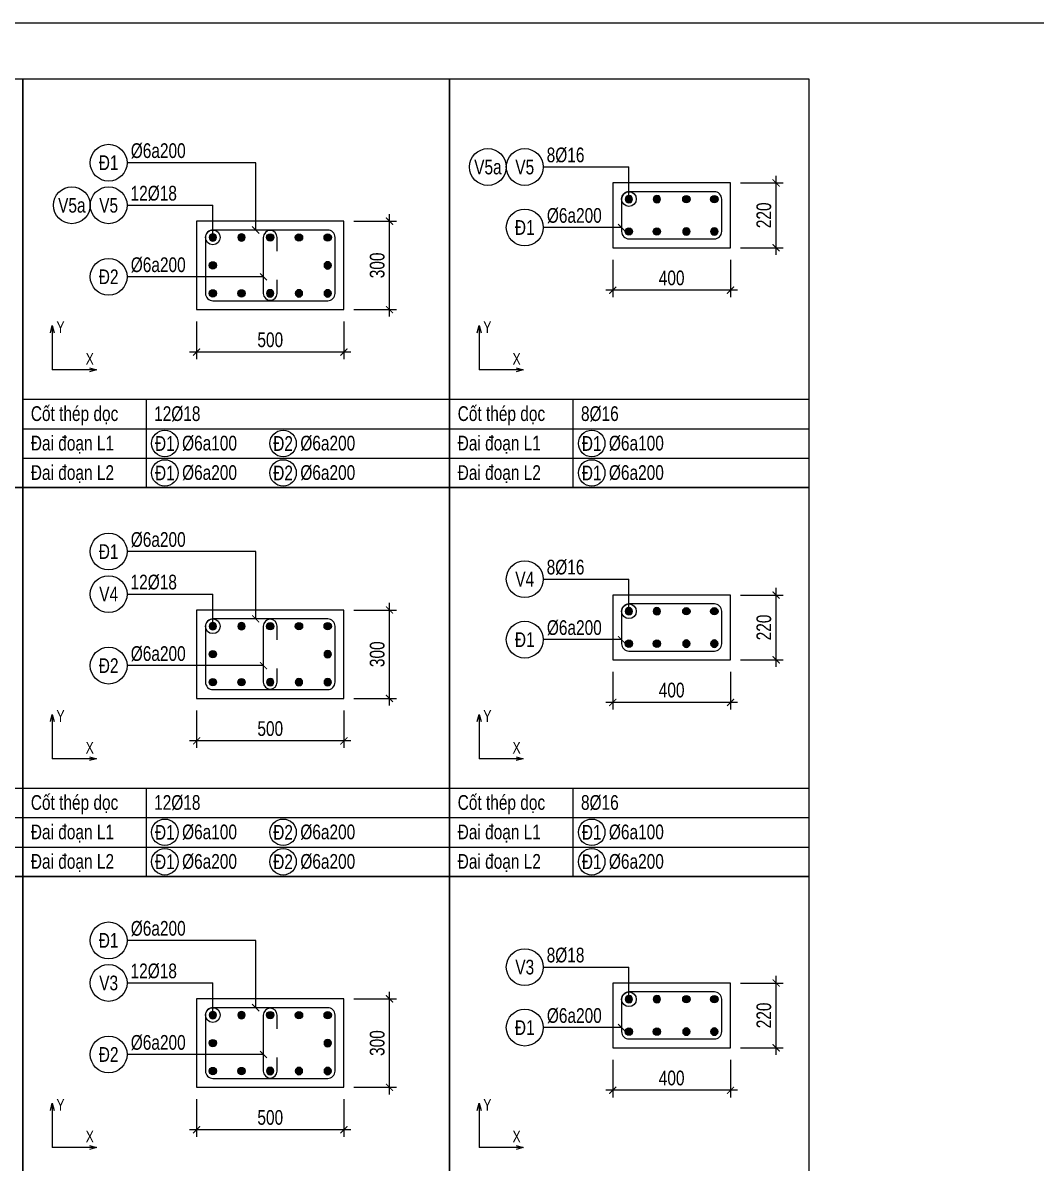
# Model space of a CAD drawing. Extents: x -165145 to 691808, y -202842 to 311040.
# Drawn here: x 347993 to 351434, y -45429 to -41558 of the extents above; entities that cross this region are included whole.
import ezdxf
from ezdxf.enums import TextEntityAlignment as Align

# ---------------------------------------------------------------- set-up
doc = ezdxf.new("R2010")
doc.units = 0
doc.header["$LTSCALE"] = 10
doc.header["$MEASUREMENT"] = 0
doc.layers.get('0').update_dxf_attribs({"linetype": 'CONTINUOUS'})
doc.layers.get('Defpoints').update_dxf_attribs({"color": 5, "linetype": 'CONTINUOUS'})
for name, color, linetype in [('GE_KC_BORDER', 7, 'CONTINUOUS'), ('GE_KC_CHI', 1, 'CONTINUOUS'), ('GE_KC_SNODE', 6, 'CONTINUOUS'), ('GE_KC_STEEL', 6, 'CONTINUOUS'), ('GE_KC_TEXT_TK', 4, 'CONTINUOUS')]:
    doc.layers.add(name, color=color, linetype=linetype)
for name, color, linetype, lineweight in [('GE_KC_DIM', 1, 'CONTINUOUS', 20), ('GE_KC_NETMANH', 8, 'CONTINUOUS', 20), ('GE_KC_TEXT', 4, 'CONTINUOUS', 20)]:
    doc.layers.add(name, color=color, linetype=linetype, lineweight=lineweight)
doc.styles.add('GE_KC-Arial', font='arial.ttf', dxfattribs={"width": 0.75})
doc.styles.add('GE_KC_TEXT', font='arial.ttf', dxfattribs={"width": 0.8})
doc.dimstyles.new('GE_KC_DIM20', dxfattribs={"dimscale": 20, "dimtxt": 2.5, "dimasz": 1.2, "dimexe": 1.2, "dimexo": 0, "dimgap": 0.8, "dimtad": 1, "dimdec": 0, "dimzin": 1, "dimdsep": 46, "dimtxsty": 'GE_KC-Arial', "dimblk": 'ARCHTICK', "dimcen": 1.2, "dimdle": 1.2, "dimclrd": 1, "dimclre": 1, "dimclrt": 4, "dimadec": 0, "dimazin": 0, "dimtfac": 1, "dimtdec": 0, "dimtix": 1, "dimtmove": 2, "dimatfit": 3, "dimfxl": 0.15, "dimtvp": 0.833333, "dimtolj": 1, "dimtzin": 0, "dimarcsym": 0})

# ---------------------------------------------------------------- blocks, each defined once
blk = doc.blocks.new('_Open30')
at = {"color": 0, "linetype": 'ByBlock', "lineweight": -2}
for p, q in [((-1, 0.27), (0, 0)), ((0, 0), (-1, -0.27)), ((0, 0), (-1, 0))]:
    blk.add_line(p, q, dxfattribs=at)
blk = doc.blocks.new('TOADO')
at = {"layer": 'GE_KC_BORDER'}
for p in [(0, 150), (150, 0)]:
    blk.add_line(p, (0, 0), dxfattribs=at)
at = {"layer": 'GE_KC_DIM', "xscale": 24, "yscale": 24, "zscale": 24, "rotation": 90}
blk.add_blockref('_Open30', (0, 150), dxfattribs=at)
at = {"layer": 'GE_KC_DIM', "xscale": 24, "yscale": 24, "zscale": 24}
blk.add_blockref('_Open30', (150, 0), dxfattribs=at)
at = {"layer": 'GE_KC_TEXT', "style": 'GE_KC_TEXT', "width": 0.75}
for s, p in [('Y', (14.1, 125)), ('X', (113.3, 17.1))]:
    blk.add_text(s, height=40, dxfattribs=at).set_placement(p)
blk = doc.blocks.new('GE_KC_SNODE_ L1')
at = {"layer": 'GE_KC_SNODE'}
blk.add_hatch(color=0, dxfattribs=at).paths.add_polyline_path([(12.5, 0, 1), (-12.5, 0, 1)])
at = {"layer": 'GE_KC_SNODE', "color": 0}
blk.add_circle((0, 0), 12.5, dxfattribs=at)
blk = doc.blocks.new('_ArchTick')
at = {"color": 0, "linetype": 'ByBlock', "const_width": 0.15}
blk.add_lwpolyline([(-0.5, -0.5), (0.5, 0.5)], dxfattribs=at)
blk = doc.blocks.new('*D1259')
at = {"layer": 'Defpoints', "color": 0, "transparency": 16777216}
for p in [(348583.2, -45212.1), (349083.2, -45212.1), (348583.2, -45315.7)]:
    blk.add_point(p, dxfattribs=at)
at = {"layer": 'GE_KC_DIM', "color": 1, "lineweight": -2, "transparency": 16777216}
for p, q in [((348583.2, -45212.1), (348583.2, -45339.7)), ((349083.2, -45212.1), (349083.2, -45339.7)), ((349107.2, -45315.7), (348559.2, -45315.7))]:
    blk.add_line(p, q, dxfattribs=at)
at = {"layer": 'GE_KC_DIM', "color": 1, "lineweight": -2, "transparency": 16777216, "xscale": 24, "yscale": 24, "zscale": 24, "rotation": 180}
blk.add_blockref('_ArchTick', (348583.2, -45315.7), dxfattribs=at)
at = {"layer": 'GE_KC_DIM', "color": 1, "lineweight": -2, "transparency": 16777216, "xscale": 24, "yscale": 24, "zscale": 24}
blk.add_blockref('_ArchTick', (349083.2, -45315.7), dxfattribs=at)
at = {"layer": 'GE_KC_DIM', "color": 4, "transparency": 16777216, "insert": (348833.2, -45274.2), "char_height": 50, "attachment_point": 5, "style": 'GE_KC-Arial'}
blk.add_mtext('\\A1;500', dxfattribs=at)
blk = doc.blocks.new('*D1260')
at = {"layer": 'Defpoints', "color": 0, "transparency": 16777216}
for p in [(349117.4, -44871.5), (349238, -44871.5), (349117.4, -45171.5)]:
    blk.add_point(p, dxfattribs=at)
at = {"layer": 'GE_KC_DIM', "color": 1, "lineweight": -2, "transparency": 16777216}
for p, q in [((349238, -45195.5), (349238, -44847.5)), ((349117.4, -44871.5), (349262, -44871.5)), ((349117.4, -45171.5), (349262, -45171.5))]:
    blk.add_line(p, q, dxfattribs=at)
at = {"layer": 'GE_KC_DIM', "color": 1, "lineweight": -2, "transparency": 16777216, "xscale": 24, "yscale": 24, "zscale": 24}
for p, rotation in [((349238, -44871.5), 90), ((349238, -45171.5), 270)]:
    blk.add_blockref('_ArchTick', p, dxfattribs=dict(at, rotation=rotation))
at = {"layer": 'GE_KC_DIM', "color": 4, "transparency": 16777216, "insert": (349196.4, -45021.5), "char_height": 50, "attachment_point": 5, "rotation": 90, "style": 'GE_KC-Arial'}
blk.add_mtext('\\A1;300', dxfattribs=at)
blk = doc.blocks.new('*D1253')
at = {"layer": 'Defpoints', "color": 0, "transparency": 16777216}
for p in [(348583.2, -43892.1), (349083.2, -43892.1), (348583.2, -43995.7)]:
    blk.add_point(p, dxfattribs=at)
at = {"layer": 'GE_KC_DIM', "color": 1, "lineweight": -2, "transparency": 16777216}
for p, q in [((348583.2, -43892.1), (348583.2, -44019.7)), ((349083.2, -43892.1), (349083.2, -44019.7)), ((349107.2, -43995.7), (348559.2, -43995.7))]:
    blk.add_line(p, q, dxfattribs=at)
at = {"layer": 'GE_KC_DIM', "color": 1, "lineweight": -2, "transparency": 16777216, "xscale": 24, "yscale": 24, "zscale": 24, "rotation": 180}
blk.add_blockref('_ArchTick', (348583.2, -43995.7), dxfattribs=at)
at = {"layer": 'GE_KC_DIM', "color": 1, "lineweight": -2, "transparency": 16777216, "xscale": 24, "yscale": 24, "zscale": 24}
blk.add_blockref('_ArchTick', (349083.2, -43995.7), dxfattribs=at)
at = {"layer": 'GE_KC_DIM', "color": 4, "transparency": 16777216, "insert": (348833.2, -43954.2), "char_height": 50, "attachment_point": 5, "style": 'GE_KC-Arial'}
blk.add_mtext('\\A1;500', dxfattribs=at)
blk = doc.blocks.new('*D1254')
at = {"layer": 'Defpoints', "color": 0, "transparency": 16777216}
for p in [(349117.4, -43551.5), (349238, -43551.5), (349117.4, -43851.5)]:
    blk.add_point(p, dxfattribs=at)
at = {"layer": 'GE_KC_DIM', "color": 1, "lineweight": -2, "transparency": 16777216}
for p, q in [((349117.4, -43551.5), (349262, -43551.5)), ((349238, -43875.5), (349238, -43527.5)), ((349117.4, -43851.5), (349262, -43851.5))]:
    blk.add_line(p, q, dxfattribs=at)
at = {"layer": 'GE_KC_DIM', "color": 1, "lineweight": -2, "transparency": 16777216, "xscale": 24, "yscale": 24, "zscale": 24}
for p, rotation in [((349238, -43551.5), 90), ((349238, -43851.5), 270)]:
    blk.add_blockref('_ArchTick', p, dxfattribs=dict(at, rotation=rotation))
at = {"layer": 'GE_KC_DIM', "color": 4, "transparency": 16777216, "insert": (349196.4, -43701.5), "char_height": 50, "attachment_point": 5, "rotation": 90, "style": 'GE_KC-Arial'}
blk.add_mtext('\\A1;300', dxfattribs=at)
blk = doc.blocks.new('*D1255')
at = {"layer": 'Defpoints', "color": 0, "transparency": 16777216}
for p in [(348583.2, -42572.1), (349083.2, -42572.1), (348583.2, -42675.7)]:
    blk.add_point(p, dxfattribs=at)
at = {"layer": 'GE_KC_DIM', "color": 1, "lineweight": -2, "transparency": 16777216}
for p, q in [((348583.2, -42572.1), (348583.2, -42699.7)), ((349083.2, -42572.1), (349083.2, -42699.7)), ((349107.2, -42675.7), (348559.2, -42675.7))]:
    blk.add_line(p, q, dxfattribs=at)
at = {"layer": 'GE_KC_DIM', "color": 1, "lineweight": -2, "transparency": 16777216, "xscale": 24, "yscale": 24, "zscale": 24, "rotation": 180}
blk.add_blockref('_ArchTick', (348583.2, -42675.7), dxfattribs=at)
at = {"layer": 'GE_KC_DIM', "color": 1, "lineweight": -2, "transparency": 16777216, "xscale": 24, "yscale": 24, "zscale": 24}
blk.add_blockref('_ArchTick', (349083.2, -42675.7), dxfattribs=at)
at = {"layer": 'GE_KC_DIM', "color": 4, "transparency": 16777216, "insert": (348833.2, -42634.2), "char_height": 50, "attachment_point": 5, "style": 'GE_KC-Arial'}
blk.add_mtext('\\A1;500', dxfattribs=at)
blk = doc.blocks.new('*D1256')
at = {"layer": 'Defpoints', "color": 0, "transparency": 16777216}
for p in [(349117.4, -42231.5), (349238, -42231.5), (349117.4, -42531.5)]:
    blk.add_point(p, dxfattribs=at)
at = {"layer": 'GE_KC_DIM', "color": 1, "lineweight": -2, "transparency": 16777216}
for p, q in [((349117.4, -42231.5), (349262, -42231.5)), ((349238, -42555.5), (349238, -42207.5)), ((349117.4, -42531.5), (349262, -42531.5))]:
    blk.add_line(p, q, dxfattribs=at)
at = {"layer": 'GE_KC_DIM', "color": 1, "lineweight": -2, "transparency": 16777216, "xscale": 24, "yscale": 24, "zscale": 24}
for p, rotation in [((349238, -42231.5), 90), ((349238, -42531.5), 270)]:
    blk.add_blockref('_ArchTick', p, dxfattribs=dict(at, rotation=rotation))
at = {"layer": 'GE_KC_DIM', "color": 4, "transparency": 16777216, "insert": (349196.4, -42381.5), "char_height": 50, "attachment_point": 5, "rotation": 90, "style": 'GE_KC-Arial'}
blk.add_mtext('\\A1;300', dxfattribs=at)
blk = doc.blocks.new('*D1265')
at = {"layer": 'Defpoints', "color": 0, "transparency": 16777216}
for p in [(349996, -45078.3), (350396, -45078.3), (349996, -45181.9)]:
    blk.add_point(p, dxfattribs=at)
at = {"layer": 'GE_KC_DIM', "color": 1, "lineweight": -2, "transparency": 16777216}
for p, q in [((349996, -45078.3), (349996, -45205.9)), ((350396, -45078.3), (350396, -45205.9)), ((350420, -45181.9), (349972, -45181.9))]:
    blk.add_line(p, q, dxfattribs=at)
at = {"layer": 'GE_KC_DIM', "color": 1, "lineweight": -2, "transparency": 16777216, "xscale": 24, "yscale": 24, "zscale": 24, "rotation": 180}
blk.add_blockref('_ArchTick', (349996, -45181.9), dxfattribs=at)
at = {"layer": 'GE_KC_DIM', "color": 1, "lineweight": -2, "transparency": 16777216, "xscale": 24, "yscale": 24, "zscale": 24}
blk.add_blockref('_ArchTick', (350396, -45181.9), dxfattribs=at)
at = {"layer": 'GE_KC_DIM', "color": 4, "transparency": 16777216, "insert": (350196, -45140.3), "char_height": 50, "attachment_point": 5, "style": 'GE_KC-Arial'}
blk.add_mtext('\\A1;400', dxfattribs=at)
blk = doc.blocks.new('*D1266')
at = {"layer": 'Defpoints', "color": 0, "transparency": 16777216}
for p in [(350430.2, -44817.6), (350550.8, -44817.6), (350430.2, -45037.6)]:
    blk.add_point(p, dxfattribs=at)
at = {"layer": 'GE_KC_DIM', "color": 1, "lineweight": -2, "transparency": 16777216}
for p, q in [((350430.2, -44817.6), (350574.8, -44817.6)), ((350550.8, -45061.6), (350550.8, -44793.6)), ((350430.2, -45037.6), (350574.8, -45037.6))]:
    blk.add_line(p, q, dxfattribs=at)
at = {"layer": 'GE_KC_DIM', "color": 1, "lineweight": -2, "transparency": 16777216, "xscale": 24, "yscale": 24, "zscale": 24}
for p, rotation in [((350550.8, -44817.6), 90), ((350550.8, -45037.6), 270)]:
    blk.add_blockref('_ArchTick', p, dxfattribs=dict(at, rotation=rotation))
at = {"layer": 'GE_KC_DIM', "color": 4, "transparency": 16777216, "insert": (350509.2, -44927.6), "char_height": 50, "attachment_point": 5, "rotation": 90, "style": 'GE_KC-Arial'}
blk.add_mtext('\\A1;220', dxfattribs=at)
blk = doc.blocks.new('*D1267')
at = {"layer": 'Defpoints', "color": 0, "transparency": 16777216}
for p in [(349996, -43761.3), (350396, -43761.3), (349996, -43864.9)]:
    blk.add_point(p, dxfattribs=at)
at = {"layer": 'GE_KC_DIM', "color": 1, "lineweight": -2, "transparency": 16777216}
for p, q in [((349996, -43761.3), (349996, -43888.9)), ((350396, -43761.3), (350396, -43888.9)), ((350420, -43864.9), (349972, -43864.9))]:
    blk.add_line(p, q, dxfattribs=at)
at = {"layer": 'GE_KC_DIM', "color": 1, "lineweight": -2, "transparency": 16777216, "xscale": 24, "yscale": 24, "zscale": 24, "rotation": 180}
blk.add_blockref('_ArchTick', (349996, -43864.9), dxfattribs=at)
at = {"layer": 'GE_KC_DIM', "color": 1, "lineweight": -2, "transparency": 16777216, "xscale": 24, "yscale": 24, "zscale": 24}
blk.add_blockref('_ArchTick', (350396, -43864.9), dxfattribs=at)
at = {"layer": 'GE_KC_DIM', "color": 4, "transparency": 16777216, "insert": (350196, -43823.4), "char_height": 50, "attachment_point": 5, "style": 'GE_KC-Arial'}
blk.add_mtext('\\A1;400', dxfattribs=at)
blk = doc.blocks.new('*D1268')
at = {"layer": 'Defpoints', "color": 0, "transparency": 16777216}
for p in [(350430.2, -43500.6), (350550.8, -43500.6), (350430.2, -43720.6)]:
    blk.add_point(p, dxfattribs=at)
at = {"layer": 'GE_KC_DIM', "color": 1, "lineweight": -2, "transparency": 16777216}
for p, q in [((350430.2, -43500.6), (350574.8, -43500.6)), ((350550.8, -43744.6), (350550.8, -43476.6)), ((350430.2, -43720.6), (350574.8, -43720.6))]:
    blk.add_line(p, q, dxfattribs=at)
at = {"layer": 'GE_KC_DIM', "color": 1, "lineweight": -2, "transparency": 16777216, "xscale": 24, "yscale": 24, "zscale": 24}
for p, rotation in [((350550.8, -43500.6), 90), ((350550.8, -43720.6), 270)]:
    blk.add_blockref('_ArchTick', p, dxfattribs=dict(at, rotation=rotation))
at = {"layer": 'GE_KC_DIM', "color": 4, "transparency": 16777216, "insert": (350509.2, -43610.6), "char_height": 50, "attachment_point": 5, "rotation": 90, "style": 'GE_KC-Arial'}
blk.add_mtext('\\A1;220', dxfattribs=at)
blk = doc.blocks.new('*D1269')
at = {"layer": 'Defpoints', "color": 0, "transparency": 16777216}
for p in [(349996, -42362.1), (350396, -42362.1), (349996, -42465.7)]:
    blk.add_point(p, dxfattribs=at)
at = {"layer": 'GE_KC_DIM', "color": 1, "lineweight": -2, "transparency": 16777216}
for p, q in [((349996, -42362.1), (349996, -42489.7)), ((350396, -42362.1), (350396, -42489.7)), ((350420, -42465.7), (349972, -42465.7))]:
    blk.add_line(p, q, dxfattribs=at)
at = {"layer": 'GE_KC_DIM', "color": 1, "lineweight": -2, "transparency": 16777216, "xscale": 24, "yscale": 24, "zscale": 24, "rotation": 180}
blk.add_blockref('_ArchTick', (349996, -42465.7), dxfattribs=at)
at = {"layer": 'GE_KC_DIM', "color": 1, "lineweight": -2, "transparency": 16777216, "xscale": 24, "yscale": 24, "zscale": 24}
blk.add_blockref('_ArchTick', (350396, -42465.7), dxfattribs=at)
at = {"layer": 'GE_KC_DIM', "color": 4, "transparency": 16777216, "insert": (350196, -42424.2), "char_height": 50, "attachment_point": 5, "style": 'GE_KC-Arial'}
blk.add_mtext('\\A1;400', dxfattribs=at)
blk = doc.blocks.new('*D1270')
at = {"layer": 'Defpoints', "color": 0, "transparency": 16777216}
for p in [(350430.2, -42101.5), (350550.8, -42101.5), (350430.2, -42321.5)]:
    blk.add_point(p, dxfattribs=at)
at = {"layer": 'GE_KC_DIM', "color": 1, "lineweight": -2, "transparency": 16777216}
for p, q in [((350550.8, -42345.5), (350550.8, -42077.5)), ((350430.2, -42101.5), (350574.8, -42101.5)), ((350430.2, -42321.5), (350574.8, -42321.5))]:
    blk.add_line(p, q, dxfattribs=at)
at = {"layer": 'GE_KC_DIM', "color": 1, "lineweight": -2, "transparency": 16777216, "xscale": 24, "yscale": 24, "zscale": 24}
for p, rotation in [((350550.8, -42101.5), 90), ((350550.8, -42321.5), 270)]:
    blk.add_blockref('_ArchTick', p, dxfattribs=dict(at, rotation=rotation))
at = {"layer": 'GE_KC_DIM', "color": 4, "transparency": 16777216, "insert": (350509.2, -42211.5), "char_height": 50, "attachment_point": 5, "rotation": 90, "style": 'GE_KC-Arial'}
blk.add_mtext('\\A1;220', dxfattribs=at)

msp = doc.modelspace()

# ---------------------------------------------------------------- linework, layer by layer
for points in [[(346543.65346, -41748.3228), (347992.95885, -41748.3228), (347992.95885, -43136.02535), (346543.65346, -43136.02535)], [(347992.95885, -41748.3228), (349442.26424, -41748.3228), (349442.26424, -43136.02535), (347992.95885, -43136.02535)], [(349442.26424, -41748.3228), (350662.3342, -41748.3228), (350662.3342, -43136.02535), (349442.26424, -43136.02535)], [(346543.65346, -43136.02535), (347992.95885, -43136.02535), (347992.95885, -44456.02535), (346543.65346, -44456.02535)], [(347992.95885, -43136.02535), (349442.26424, -43136.02535), (349442.26424, -44456.02535), (347992.95885, -44456.02535)], [(349442.26424, -43136.02535), (350662.3342, -43136.02535), (350662.3342, -44456.02535), (349442.26424, -44456.02535)], [(346543.65346, -44456.02535), (347992.95885, -44456.02535), (347992.95885, -45776.02535), (346543.65346, -45776.02535)], [(347992.95885, -44456.02535), (349442.26424, -44456.02535), (349442.26424, -45776.02535), (347992.95885, -45776.02535)], [(349442.26424, -44456.02535), (350662.3342, -44456.02535), (350662.3342, -45776.02535), (349442.26424, -45776.02535)]]:
    msp.add_lwpolyline(points, close=True)
at = {"layer": 'Defpoints'}
msp.add_lwpolyline([(342822.50782, -41557.97767), (351878.75782, -41557.97767), (351878.75782, -49091.72767), (342822.50782, -49091.72767)], close=True, dxfattribs=at)
at = {"layer": 'GE_KC_BORDER'}
for points in [[(349995.95886, -42321.48143), (350395.95886, -42321.48143), (350395.95886, -42101.48143), (349995.95886, -42101.48143)], [(348583.17885, -42531.45725), (349083.17885, -42531.45725), (349083.17885, -42231.45725), (348583.17885, -42231.45725)], [(349995.95886, -43720.64177), (350395.95886, -43720.64177), (350395.95886, -43500.64177), (349995.95886, -43500.64177)], [(348583.17885, -43851.45725), (349083.17885, -43851.45725), (349083.17885, -43551.45725), (348583.17885, -43551.45725)], [(349995.95886, -45037.61015), (350395.95886, -45037.61015), (350395.95886, -44817.61015), (349995.95886, -44817.61015)], [(348583.17885, -45171.45725), (349083.17885, -45171.45725), (349083.17885, -44871.45725), (348583.17885, -44871.45725)]]:
    msp.add_lwpolyline(points, close=True, dxfattribs=at)
at = {"layer": 'GE_KC_CHI'}
for p, q in [((349759.71194, -42047.42119), (350050.95886, -42047.42119)), ((350050.95886, -42156.48143), (350050.95886, -42047.42119)), ((348346.93193, -42177.39701), (348638.17885, -42177.39701)), ((348638.17885, -42286.45725), (348638.17885, -42177.39701)), ((350025.95886, -42252.82853), (349760.3565, -42252.82853)), ((348810.23465, -42420.16365), (348347.57649, -42420.16365)), ((349759.71194, -43446.58153), (350050.95886, -43446.58153)), ((350050.95886, -43555.64177), (350050.95886, -43446.58153)), ((348346.93193, -43497.39701), (348638.17885, -43497.39701)), ((348638.17885, -43606.45725), (348638.17885, -43497.39701)), ((350025.95886, -43651.98888), (349760.3565, -43651.98888)), ((348810.23465, -43740.16365), (348347.57649, -43740.16365)), ((349759.71194, -44763.54991), (350050.95886, -44763.54991)), ((350050.95886, -44872.61015), (350050.95886, -44763.54991)), ((348346.93193, -44817.39701), (348638.17885, -44817.39701)), ((348638.17885, -44926.45725), (348638.17885, -44817.39701)), ((350025.95886, -44968.95726), (349760.3565, -44968.95726)), ((348810.23465, -45060.16365), (348347.57649, -45060.16365))]:
    msp.add_line(p, q, dxfattribs=at)
for centre in [(350050.95886, -42156.48143), (348638.17885, -42286.45725), (350050.95886, -43555.64177), (348638.17885, -43606.45725), (350050.95886, -44872.61015), (348638.17885, -44926.45725)]:
    msp.add_circle(centre, 25, dxfattribs=at)
at = {"layer": 'GE_KC_NETMANH', "color": 8}
for p, q in [((347992.95885, -42836.02535), (349442.26424, -42836.02535)), ((348411.61553, -42836.02535), (348411.61553, -43136.02535)), ((349442.26424, -42836.02535), (350662.3342, -42836.02535)), ((349860.92092, -42836.02535), (349860.92092, -43136.02535)), ((349860.92092, -42836.02535), (349860.92092, -43136.02535)), ((347992.95885, -42936.02535), (349442.26424, -42936.02535)), ((349442.26424, -42936.02535), (350662.3342, -42936.02535)), ((347992.95885, -43036.02535), (349442.26424, -43036.02535)), ((349442.26424, -43036.02535), (350662.3342, -43036.02535)), ((346543.65346, -44156.02535), (347992.95885, -44156.02535)), ((347992.95885, -44156.02535), (349442.26424, -44156.02535)), ((348411.61553, -44156.02535), (348411.61553, -44456.02535)), ((349442.26424, -44156.02535), (350662.3342, -44156.02535)), ((349860.92092, -44156.02535), (349860.92092, -44456.02535)), ((349860.92092, -44156.02535), (349860.92092, -44456.02535)), ((346543.65346, -44256.02535), (347992.95885, -44256.02535)), ((347992.95885, -44256.02535), (349442.26424, -44256.02535)), ((349442.26424, -44256.02535), (350662.3342, -44256.02535)), ((346543.65346, -44356.02535), (347992.95885, -44356.02535)), ((347992.95885, -44356.02535), (349442.26424, -44356.02535)), ((349442.26424, -44356.02535), (350662.3342, -44356.02535))]:
    msp.add_line(p, q, dxfattribs=at)
at = {"layer": 'GE_KC_STEEL'}
for points in [[(350050.95886, -42291.48143), (350340.95886, -42291.48143, 0.4142135624), (350365.95886, -42266.48143), (350365.95886, -42156.48143, 0.4142135624), (350340.95886, -42131.48143), (350050.95886, -42131.48143, 0.4142135624), (350025.95886, -42156.48143), (350025.95886, -42266.48143, 0.4142135624)], [(348638.17885, -42501.45725), (349028.17885, -42501.45725, 0.4142135624), (349053.17885, -42476.45725), (349053.17885, -42286.45725, 0.4142135624), (349028.17885, -42261.45725), (348638.17885, -42261.45725, 0.4142135624), (348613.17885, -42286.45725), (348613.17885, -42476.45725, 0.4142135624)], [(350050.95886, -43690.64177), (350340.95886, -43690.64177, 0.4142135624), (350365.95886, -43665.64177), (350365.95886, -43555.64177, 0.4142135624), (350340.95886, -43530.64177), (350050.95886, -43530.64177, 0.4142135624), (350025.95886, -43555.64177), (350025.95886, -43665.64177, 0.4142135624)], [(348638.17885, -43821.45725), (349028.17885, -43821.45725, 0.4142135624), (349053.17885, -43796.45725), (349053.17885, -43606.45725, 0.4142135624), (349028.17885, -43581.45725), (348638.17885, -43581.45725, 0.4142135624), (348613.17885, -43606.45725), (348613.17885, -43796.45725, 0.4142135624)], [(350050.95886, -45007.61015), (350340.95886, -45007.61015, 0.4142135624), (350365.95886, -44982.61015), (350365.95886, -44872.61015, 0.4142135624), (350340.95886, -44847.61015), (350050.95886, -44847.61015, 0.4142135624), (350025.95886, -44872.61015), (350025.95886, -44982.61015, 0.4142135624)], [(348638.17885, -45141.45725), (349028.17885, -45141.45725, 0.4142135624), (349053.17885, -45116.45725), (349053.17885, -44926.45725, 0.4142135624), (349028.17885, -44901.45725), (348638.17885, -44901.45725, 0.4142135624), (348613.17885, -44926.45725), (348613.17885, -45116.45725, 0.4142135624)]]:
    msp.add_lwpolyline(points, format="xyb", close=True, dxfattribs=at)
for points in [[(348856.7676, -42332.64919), (348856.7676, -42286.45725, 1), (348809.59009, -42286.45725), (348809.59009, -42476.45725, 1), (348856.7676, -42476.45725), (348856.7676, -42430.26531)], [(348856.7676, -43652.64919), (348856.7676, -43606.45725, 1), (348809.59009, -43606.45725), (348809.59009, -43796.45725, 1), (348856.7676, -43796.45725), (348856.7676, -43750.26531)], [(348856.7676, -44972.64919), (348856.7676, -44926.45725, 1), (348809.59009, -44926.45725), (348809.59009, -45116.45725, 1), (348856.7676, -45116.45725), (348856.7676, -45070.26531)]]:
    msp.add_lwpolyline(points, format="xyb", dxfattribs=at)
at = {"layer": 'GE_KC_TEXT_TK', "color": 1}
for centre, radius in [((348284.43193, -42032.93133), 62.5), ((349572.21194, -42047.42119), 62.5), ((349697.21194, -42047.42119), 62.5), ((349697.21194, -42047.42119), 62.5), ((348159.43193, -42177.39701), 62.5), ((348284.43193, -42177.39701), 62.5), ((349697.21194, -42252.82853), 62.5), ((348284.43193, -42420.16365), 62.5), ((348475.219, -42986.02535), 45), ((348876.68749, -42986.02535), 45), ((349924.52438, -42986.02535), 45), ((348475.219, -43086.02535), 45), ((348876.68749, -43086.02535), 45), ((349924.52438, -43086.02535), 45), ((348284.43193, -43352.93133), 62.5), ((349697.21194, -43446.58153), 62.5), ((348284.43193, -43497.39701), 62.5), ((349697.21194, -43651.98888), 62.5), ((348284.43193, -43740.16365), 62.5), ((348475.219, -44306.02535), 45), ((348876.68749, -44306.02535), 45), ((349924.52438, -44306.02535), 45), ((348475.219, -44406.02535), 45), ((348876.68749, -44406.02535), 45), ((349924.52438, -44406.02535), 45), ((348284.43193, -44672.93133), 62.5), ((349697.21194, -44763.54991), 62.5), ((348284.43193, -44817.39701), 62.5), ((349697.21194, -44968.95726), 62.5), ((348284.43193, -45060.16365), 62.5)]:
    msp.add_circle(centre, radius, dxfattribs=at)

# ---------------------------------------------------------------- block references
at = {"layer": 'GE_KC_BORDER'}
for p in [(348092.95885, -42736.02535), (349542.26424, -42736.02535), (348092.95885, -44056.02535), (349542.26424, -44056.02535), (348092.95885, -45376.02535), (349542.26424, -45376.02535)]:
    msp.add_blockref('TOADO', p, dxfattribs=at)
at = {"layer": 'GE_KC_CHI', "xscale": 23.6250000000001, "yscale": 23.6250000000001, "zscale": 23.6250000000001, "rotation": 90}
for p in [(350025.95886, -42252.82853), (348810.23465, -42420.16365), (350025.95886, -43651.98888), (348810.23465, -43740.16365), (350025.95886, -44968.95726), (348810.23465, -45060.16365)]:
    msp.add_blockref('_ArchTick', p, dxfattribs=at)
at = {"layer": 'GE_KC_SNODE', "xscale": -1}
for p in [(350050.95886, -42156.48143), (350145.95886, -42156.48143), (348638.17885, -42286.45725), (348735.67885, -42286.45725), (350050.95886, -43555.64177), (350145.95886, -43555.64177), (348638.17885, -43606.45725), (348735.67885, -43606.45725), (350050.95886, -44872.61015), (350145.95886, -44872.61015), (348638.17885, -44926.45725), (348735.67885, -44926.45725)]:
    msp.add_blockref('GE_KC_SNODE_ L1', p, dxfattribs=at)
at = {"layer": 'GE_KC_SNODE'}
for p in [(350245.95886, -42156.48143), (350340.95886, -42156.48143), (348833.17885, -42286.45725), (348930.67885, -42286.45725), (349028.17885, -42286.45725), (350245.95886, -43555.64177), (350340.95886, -43555.64177), (348833.17885, -43606.45725), (348930.67885, -43606.45725), (349028.17885, -43606.45725), (350245.95886, -44872.61015), (350340.95886, -44872.61015), (348833.17885, -44926.45725), (348930.67885, -44926.45725), (349028.17885, -44926.45725)]:
    msp.add_blockref('GE_KC_SNODE_ L1', p, dxfattribs=at)
at = {"layer": 'GE_KC_SNODE', "rotation": 180}
for p in [(350050.95886, -42266.48143), (350145.95886, -42266.48143), (348638.17885, -42381.45725), (348638.17885, -42476.45725), (348735.67885, -42476.45725), (350050.95886, -43665.64177), (350145.95886, -43665.64177), (348638.17885, -43701.45725), (348638.17885, -43796.45725), (348735.67885, -43796.45725), (350050.95886, -44982.61015), (350145.95886, -44982.61015), (348638.17885, -45021.45725), (348638.17885, -45116.45725), (348735.67885, -45116.45725)]:
    msp.add_blockref('GE_KC_SNODE_ L1', p, dxfattribs=at)
at = {"layer": 'GE_KC_SNODE', "xscale": -1, "rotation": 180}
for p in [(350245.95886, -42266.48143), (350340.95886, -42266.48143), (349028.17885, -42381.45725), (348833.17885, -42476.45725), (348930.67885, -42476.45725), (349028.17885, -42476.45725), (350245.95886, -43665.64177), (350340.95886, -43665.64177), (349028.17885, -43701.45725), (348833.17885, -43796.45725), (348930.67885, -43796.45725), (349028.17885, -43796.45725), (350245.95886, -44982.61015), (350340.95886, -44982.61015), (349028.17885, -45021.45725), (348833.17885, -45116.45725), (348930.67885, -45116.45725), (349028.17885, -45116.45725)]:
    msp.add_blockref('GE_KC_SNODE_ L1', p, dxfattribs=at)

# ---------------------------------------------------------------- texts
at = {"layer": 'GE_KC_TEXT', "style": 'GE_KC_TEXT', "width": 0.75}
for s, p in [('%%C6a200', (348359.57649, -42016.93133)), ('8%%C16', (349771.71194, -42031.42119)), ('12%%C18', (348358.93193, -42161.39701)), ('%%C6a200', (349772.3565, -42236.82853)), ('%%C6a200', (348359.57649, -42404.16365)), ('%%C6a200', (348359.57649, -43336.93133)), ('8%%C16', (349771.71194, -43430.58153)), ('12%%C18', (348358.93193, -43481.39701)), ('%%C6a200', (349772.3565, -43635.98888)), ('%%C6a200', (348359.57649, -43724.16365)), ('%%C6a200', (348359.57649, -44656.93133)), ('8%%C18', (349771.71194, -44747.54991)), ('12%%C18', (348358.93193, -44801.39701)), ('%%C6a200', (349772.3565, -44952.95726)), ('%%C6a200', (348359.57649, -45044.16365))]:
    msp.add_text(s, height=50, dxfattribs=at).set_placement(p)
for s, p in [('Cốt thép dọc', (348020.21843, -42884.68854)), ('Cốt thép dọc', (349469.52382, -42884.68854)), ('12%%C18', (348438.87512, -42884.68854)), ('8%%C16', (349888.1805, -42884.68854)), ('Đai đoạn L1', (348020.21843, -42984.68854)), ('%%C6a100', (348533.78938, -42984.68854)), ('%%C6a200', (348935.25788, -42984.68854)), ('Đai đoạn L1', (349469.52382, -42984.68854)), ('%%C6a100', (349983.09477, -42984.68854)), ('Đai đoạn L2', (348020.21843, -43084.68854)), ('%%C6a200', (348533.78938, -43084.68854)), ('%%C6a200', (348935.25788, -43084.68854)), ('Đai đoạn L2', (349469.52382, -43084.68854)), ('%%C6a200', (349983.09477, -43084.68854)), ('Cốt thép dọc', (348020.21843, -44204.68854)), ('12%%C18', (348438.87512, -44204.68854)), ('Cốt thép dọc', (349469.52382, -44204.68854)), ('8%%C16', (349888.1805, -44204.68854)), ('Đai đoạn L1', (348020.21843, -44304.68854)), ('%%C6a100', (348533.78938, -44304.68854)), ('%%C6a200', (348935.25788, -44304.68854)), ('Đai đoạn L1', (349469.52382, -44304.68854)), ('%%C6a100', (349983.09477, -44304.68854)), ('Đai đoạn L2', (348020.21843, -44404.68854)), ('%%C6a200', (348533.78938, -44404.68854)), ('%%C6a200', (348935.25788, -44404.68854)), ('Đai đoạn L2', (349469.52382, -44404.68854)), ('%%C6a200', (349983.09477, -44404.68854))]:
    msp.add_text(s, height=50, dxfattribs=at).set_placement(p, align=Align.MIDDLE_LEFT)
at = {"layer": 'GE_KC_TEXT_TK', "style": 'GE_KC_TEXT', "width": 0.75}
for s, p in [('Đ1', (348284.43193, -42032.93133)), ('V5a', (349572.21194, -42047.42119)), ('V5', (349697.21194, -42047.42119)), ('V5a', (348159.43193, -42177.39701)), ('V5', (348284.43193, -42177.39701)), ('Đ1', (349697.21194, -42252.82853)), ('Đ2', (348284.43193, -42420.16365)), ('Đ1', (348475.219, -42986.02535)), ('Đ2', (348876.68749, -42986.02535)), ('Đ1', (349924.52438, -42986.02535)), ('Đ1', (348475.219, -43086.02535)), ('Đ2', (348876.68749, -43086.02535)), ('Đ1', (349924.52438, -43086.02535)), ('Đ1', (348284.43193, -43352.93133)), ('V4', (349697.21194, -43446.58153)), ('V4', (348284.43193, -43497.39701)), ('Đ1', (349697.21194, -43651.98888)), ('Đ2', (348284.43193, -43740.16365)), ('Đ1', (348475.219, -44306.02535)), ('Đ2', (348876.68749, -44306.02535)), ('Đ1', (349924.52438, -44306.02535)), ('Đ1', (348475.219, -44406.02535)), ('Đ2', (348876.68749, -44406.02535)), ('Đ1', (349924.52438, -44406.02535)), ('Đ1', (348284.43193, -44672.93133)), ('V3', (349697.21194, -44763.54991)), ('V3', (348284.43193, -44817.39701)), ('Đ1', (349697.21194, -44968.95726)), ('Đ2', (348284.43193, -45060.16365))]:
    msp.add_text(s, height=50, dxfattribs=at).set_placement(p, align=Align.MIDDLE_CENTER)

# ---------------------------------------------------------------- dimensions: what is measured, and where the dimension line sits
at = {"layer": 'GE_KC_DIM'}
for base, p1, p2, picture, middle in [((350550.76572, -42101.48143), (350430.18715, -42321.48143), (350430.18715, -42101.48143), '*D1270', (350509.23707, -42211.48143)), ((349237.98571, -42231.45725), (349117.40714, -42531.45725), (349117.40714, -42231.45725), '*D1256', (349196.44001, -42381.45725)), ((350550.76572, -43500.64177), (350430.18715, -43720.64177), (350430.18715, -43500.64177), '*D1268', (350509.23707, -43610.64177)), ((349237.98571, -43551.45725), (349117.40714, -43851.45725), (349117.40714, -43551.45725), '*D1254', (349196.44001, -43701.45725)), ((350550.76572, -44817.61015), (350430.18715, -45037.61015), (350430.18715, -44817.61015), '*D1266', (350509.23707, -44927.61015)), ((349237.98571, -44871.45725), (349117.40714, -45171.45725), (349117.40714, -44871.45725), '*D1260', (349196.44001, -45021.45725))]:
    dim = msp.add_linear_dim(base=base, p1=p1, p2=p2, angle=90, dimstyle='GE_KC_DIM20', dxfattribs=at)
    dim.commit()
    dim.dimension.update_dxf_attribs({"geometry": picture, "text_midpoint": middle})
for base, p1, p2, picture, middle in [((349995.95886, -42465.72648), (350395.95886, -42362.13344), (349995.95886, -42362.13344), '*D1269', (350195.95886, -42424.19783)), ((348583.17885, -42675.7023), (349083.17885, -42572.10926), (348583.17885, -42572.10926), '*D1255', (348833.17885, -42634.17365)), ((349995.95886, -43864.88682), (350395.95886, -43761.29379), (349995.95886, -43761.29379), '*D1267', (350195.95886, -43823.35818)), ((348583.17885, -43995.7023), (349083.17885, -43892.10926), (348583.17885, -43892.10926), '*D1253', (348833.17885, -43954.17365)), ((349995.95886, -45181.8552), (350395.95886, -45078.26217), (349995.95886, -45078.26217), '*D1265', (350195.95886, -45140.32656)), ((348583.17885, -45315.7023), (349083.17885, -45212.10926), (348583.17885, -45212.10926), '*D1259', (348833.17885, -45274.17365))]:
    dim = msp.add_linear_dim(base=base, p1=p1, p2=p2, dimstyle='GE_KC_DIM20', dxfattribs=at)
    dim.commit()
    dim.dimension.update_dxf_attribs({"geometry": picture, "text_midpoint": middle})

# ---------------------------------------------------------------- leaders
for points in [[(348783.64372, -42261.45725), (348783.64372, -42032.93133), (348347.57649, -42032.93133)], [(348783.64372, -43581.45725), (348783.64372, -43352.93133), (348347.57649, -43352.93133)], [(348783.64372, -44901.45725), (348783.64372, -44672.93133), (348347.57649, -44672.93133)]]:
    msp.add_leader(points, dimstyle='GE_KC_DIM20', override={"dimldrblk": 'ArchTick'}, dxfattribs=at)

doc.saveas('drawing.dxf')
